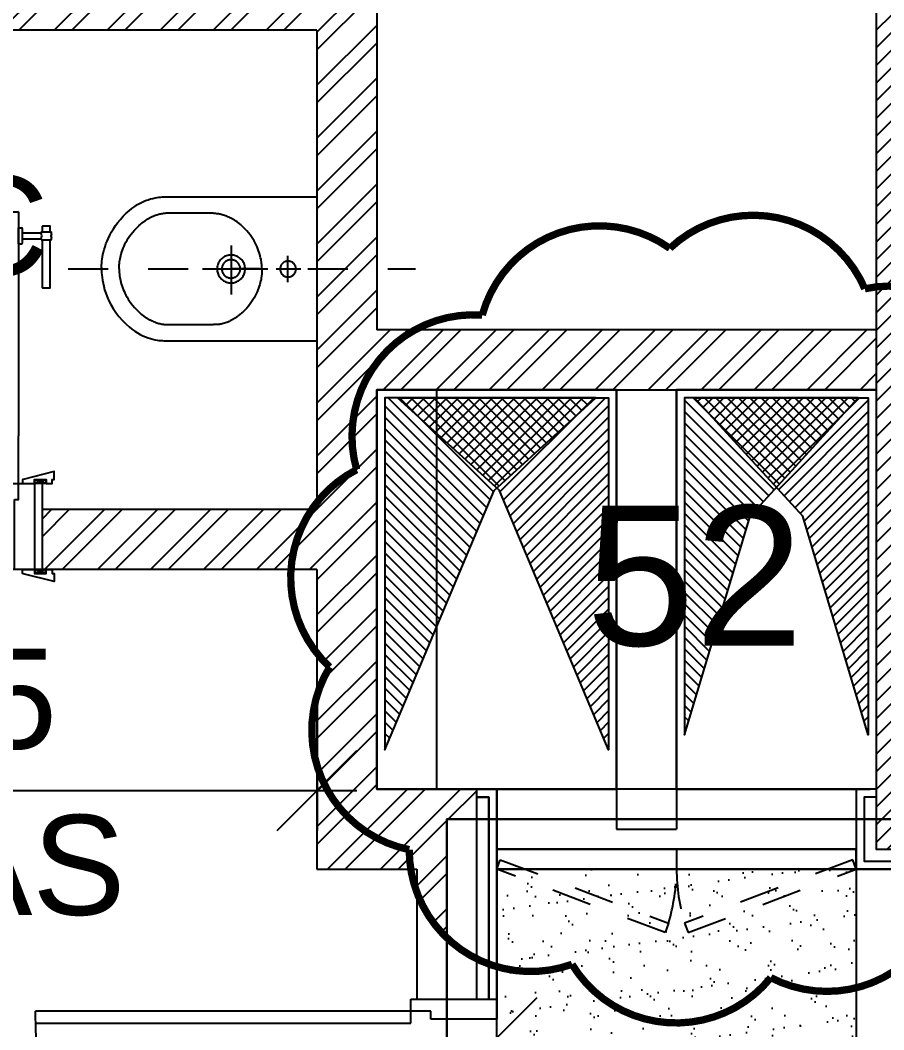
# Model space of a CAD drawing. Extents: x -1.7 to 43, y -165.8 to -101.1.
# Drawn here: x 9.435 to 11.597, y -151.152 to -148.625 of the extents above; entities that cross this region are included whole.
import ezdxf
from ezdxf.enums import TextEntityAlignment as Align

# ---------------------------------------------------------------- set-up
doc = ezdxf.new("R2010")
doc.units = 0
doc.header["$MEASUREMENT"] = 0
doc.header["$PDMODE"] = 35
doc.header["$PDSIZE"] = 0.3
for name, pattern in [('CENTER', [2, 1.25, -0.25, 0.25, -0.25]), ('DASHDOTX2', [50.8, 25.4, -12.7, 0, -12.7]), ('HIDDEN2', [0.1875, 0.125, -0.0625])]:
    doc.linetypes.add(name, pattern=pattern)
doc.layers.get('0').update_dxf_attribs({"linetype": 'CONTINUOUS'})
doc.layers.get('DEFPOINTS').update_dxf_attribs({"linetype": 'CONTINUOUS'})
for name, color, linetype in [('A-AREAS', 6, 'CONTINUOUS'), ('A-AREAS-TXT', 6, 'CONTINUOUS'), ('A-AXIS-SANITARY', 10, 'DASHDOTX2'), ('a-dim', 3, 'CONTINUOUS'), ('A-Door', 1, 'CONTINUOUS'), ('A-DOORS', 1, 'CONTINUOUS'), ('A-FLOR-PFIX', 61, 'CONTINUOUS'), ('A-HATCH-CONC', 8, 'CONTINUOUS'), ('A-HATCH-WALL', 8, 'CONTINUOUS'), ('A-moquette', 137, 'CONTINUOUS'), ('A-NOMENCLATURE', 3, 'CONTINUOUS'), ('A-PORTE', 1, 'CONTINUOUS'), ('A-proj-marble', 137, 'CONTINUOUS'), ('A-proj-wood', 5, 'CONTINUOUS'), ('A-PROJECTION', 9, 'CONTINUOUS'), ('A-sect-marble', 1, 'CONTINUOUS'), ('a-shaft', 251, 'CONTINUOUS'), ('A-WALL', 4, 'CONTINUOUS'), ('S-2ND-3RD-4-5-6TH$0$A-SHAFT 2-3-4-5-6', 8, 'CONTINUOUS'), ('S-2ND-3RD-4-5-6TH$0$A-STR 2-3-4-5-6', 2, 'CONTINUOUS')]:
    doc.layers.add(name, color=color, linetype=linetype)
doc.styles.add('A100-STEXT', font='ARIAL.TTF', dxfattribs={"height": 0.25})
doc.dimstyles.new('A100-DIM', dxfattribs={"dimtxt": 0.25, "dimasz": 0.2, "dimexe": 0.1, "dimexo": 0.3, "dimgap": 0.1, "dimtad": 1, "dimlfac": 100, "dimrnd": 0.5, "dimdsep": 46, "dimtxsty": 'A100-STEXT', "dimblk1": 'OBLIQUE', "dimblk2": 'OBLIQUE', "dimsah": 1, "dimcen": -0.05, "dimdle": 0.1, "dimclrd": 15, "dimclre": 15, "dimclrt": 256, "dimadec": 0, "dimazin": 0, "dimtfac": 0.28, "dimtix": 1, "dimtmove": 2, "dimatfit": 3, "dimldrblk": 'OBLIQUE', "dimfxl": 0, "dimtolj": 1, "dimarcsym": 0})
pattern_1 = [(315, (6e-11, -162.350143), (0.014142136, 0.014142136), [])]

# ---------------------------------------------------------------- blocks, each defined once
blk = doc.blocks.new('P100E21.5D')
at = {"layer": 'A-PORTE'}
for p, q in [((0.03, 0.215), (0.03, 1.155)), ((0.06, 1.155), (0.06, 0.215)), ((0.03, 0.215), (0, 0.215)), ((0, 0.215), (0, 0)), ((0.06, 0.215), (0.02, 0.215)), ((0.03, 0.165), (0.03, 0.215)), ((0.97, 0.215), (1, 0.215)), ((0.97, 0.165), (0.97, 0.215)), ((1, 0.215), (1, 0)), ((0.05, 0.165), (0.03, 0.165)), ((0.05, 0), (0.05, 0.165)), ((0.95, 0), (0.95, 0.165)), ((0.95, 0.165), (0.97, 0.165)), ((0, 0), (0.05, 0)), ((1, 0), (0.95, 0))]:
    blk.add_line(p, q, dxfattribs=at)
blk.add_arc((0.03, 0.215), 0.94, 0, 90, dxfattribs=at)
blk = doc.blocks.new('A$C3DEF75EA')
at = {"layer": 'A-DOORS'}
for p, q in [((-0.11, 0.68), (-0.06, 0.68)), ((-0.11, 0.56), (-0.11, 0.68)), ((-0.06, 0.68), (-0.06, 0.56)), ((-0.19, 0.63), (-0.19, 0.6445)), ((-0.1705, 0.645), (-0.1895, 0.645)), ((-0.17, 0.63), (-0.17, 0.6445)), ((-0.12, 0.602), (-0.12, 0.638)), ((-0.11, 0.64), (-0.118, 0.64)), ((-0.11, 0.6), (-0.11, 0.64)), ((-0.06, 0.64), (-0.052, 0.64)), ((-0.06, 0.6), (-0.06, 0.64)), ((-0.05, 0.602), (-0.05, 0.638)), ((0, 0.63), (0, 0.6445)), ((0.0005, 0.645), (0.0195, 0.645)), ((0.02, 0.63), (0.02, 0.6445)), ((-0.167, 0.63), (-0.193, 0.63)), ((-0.193, 0.625), (-0.193, 0.63)), ((-0.193, 0.61), (-0.193, 0.615)), ((-0.167, 0.61), (-0.193, 0.61)), ((-0.19, 0.4905), (-0.19, 0.61)), ((-0.17, 0.4905), (-0.17, 0.61)), ((-0.167, 0.6275), (-0.167, 0.63)), ((-0.12, 0.6275), (-0.167, 0.6275)), ((-0.167, 0.61), (-0.167, 0.6125)), ((-0.12, 0.6125), (-0.167, 0.6125)), ((-0.05, 0.6275), (-0.003, 0.6275)), ((-0.05, 0.6125), (-0.003, 0.6125)), ((-0.003, 0.63), (0.023, 0.63)), ((-0.003, 0.6275), (-0.003, 0.63)), ((-0.003, 0.61), (-0.003, 0.6125)), ((-0.003, 0.61), (0.023, 0.61)), ((0, 0.4905), (0, 0.61)), ((0.02, 0.4905), (0.02, 0.61)), ((0.023, 0.625), (0.023, 0.63)), ((0.023, 0.61), (0.023, 0.615)), ((-0.11, 0.6), (-0.118, 0.6)), ((-0.06, 0.6), (-0.052, 0.6)), ((-0.11, 0.12), (-0.11, 0.56)), ((-0.06, 0.56), (-0.06, 0.12)), ((-0.1705, 0.49), (-0.1895, 0.49)), ((-0.11, 0.483), (-0.11, 0.36)), ((-0.06, 0.483), (-0.06, 0.36)), ((0.0005, 0.49), (0.0195, 0.49)), ((-0.11, 0.12), (-0.11, 0)), ((-0.06, 0), (-0.06, 0.12)), ((-0.809, 0), (-0.781, 0.009)), ((-0.809, 0.009), (-0.781, 0)), ((0.009, 0), (-0.019, 0.009)), ((0.009, 0.009), (-0.019, 0)), ((-0.11, 0), (-0.06, 0)), ((-0.809, -0.215), (-0.781, -0.224)), ((-0.809, -0.224), (-0.781, -0.215)), ((0.009, -0.215), (-0.019, -0.224)), ((0.009, -0.224), (-0.019, -0.215))]:
    blk.add_line(p, q, dxfattribs=at)
at = {"layer": 'A-DOORS', "color": 8}
for p, q in [((-0.74, 0), (-0.06, 0)), ((-0.07, -0.215), (-0.73, -0.215))]:
    blk.add_line(p, q, dxfattribs=at)
at = {"layer": 'A-DOORS'}
for points in [[(-0.81, 0), (-0.825, 0), (-0.825, 0.01), (-0.83, 0.01), (-0.83, 0.03), (-0.7518, 0.0104, -0.381769), (-0.75, 0.0084), (-0.75, 0), (-0.78, 0), (-0.78, 0.01), (-0.81, 0.01), (-0.81, 0)], [(0.01, 0), (0.025, 0), (0.025, 0.01), (0.03, 0.01), (0.03, 0.03), (-0.0482, 0.0104, 0.381769), (-0.05, 0.0084), (-0.05, 0), (-0.02, 0), (-0.02, 0.01), (0.01, 0.01), (0.01, 0)], [(-0.81, -0.215), (-0.825, -0.215), (-0.825, -0.225), (-0.83, -0.225), (-0.83, -0.245), (-0.7518, -0.2254, 0.381769), (-0.75, -0.2234), (-0.75, -0.215), (-0.78, -0.215), (-0.78, -0.225), (-0.81, -0.225), (-0.81, -0.215)], [(0.01, -0.215), (0.025, -0.215), (0.025, -0.225), (0.03, -0.225), (0.03, -0.245), (-0.0482, -0.2254, -0.381769), (-0.05, -0.2234), (-0.05, -0.215), (-0.02, -0.215), (-0.02, -0.225), (0.01, -0.225), (0.01, -0.215)]]:
    blk.add_lwpolyline(points, format="xyb", dxfattribs=at)
for points in [[(-0.809, 0), (-0.781, 0), (-0.781, 0.009), (-0.809, 0.009)], [(0.009, 0), (-0.019, 0), (-0.019, 0.009), (0.009, 0.009)], [(-0.809, -0.215), (-0.781, -0.215), (-0.781, -0.224), (-0.809, -0.224)], [(0.009, -0.215), (-0.019, -0.215), (-0.019, -0.224), (0.009, -0.224)]]:
    blk.add_lwpolyline(points, close=True, dxfattribs=at)
for points in [[(-0.8, -0.215), (-0.8, 0), (-0.78, 0), (-0.78, -0.215), (-0.8, -0.215)], [(-0.73, -0.04), (-0.74, -0.04), (-0.74, 0), (-0.78, 0)], [(-0.78, 0), (-0.78, -0.215), (-0.73, -0.215), (-0.73, -0.04)], [(0, -0.215), (0, 0), (-0.02, 0), (-0.02, -0.215), (0, -0.215)], [(-0.07, -0.04), (-0.06, -0.04), (-0.06, 0), (-0.02, 0)], [(-0.02, 0), (-0.02, -0.215), (-0.07, -0.215), (-0.07, -0.04)]]:
    blk.add_lwpolyline(points, dxfattribs=at)
blk.add_arc((-0.0597, -0.0003), 0.6803, 90.0254, 179.9746, dxfattribs=at)
for centre, major_axis, start_param, end_param in [((-0.1895, 0.6445), (-0.000354, 0.000354), -0.785398, 0.785398), ((-0.1705, 0.6445), (0.000354, 0.000354), 5.497787, 7.068583), ((-0.118, 0.638), (-0.00141, 0.00141), -0.785398, 0.785398), ((-0.052, 0.638), (0.00141, 0.00141), 5.497787, 7.068583), ((0.0005, 0.6445), (-0.000354, 0.000354), -0.785398, 0.785398), ((0.0195, 0.6445), (0.000354, 0.000354), 5.497787, 7.068583), ((-0.2006, 0.62), (0.00642, 0.00642), 4.914874, 6.080701), ((-0.149, 0.62), (0.0138, 0.0138), 1.961403, 2.750986), ((-0.021, 0.62), (0.0138, 0.0138), 5.102996, 5.892578), ((0.0306, 0.62), (0.00642, 0.00642), 1.773281, 2.939108), ((-0.118, 0.602), (0.00141, 0.00141), 2.356194, 3.926991), ((-0.052, 0.602), (-0.00141, 0.00141), 2.356194, 3.926991), ((-0.1895, 0.4905), (0.000354, 0.000354), 2.356194, 3.926991), ((-0.1705, 0.4905), (-0.000354, 0.000354), 2.356194, 3.926991), ((0.0005, 0.4905), (0.000354, 0.000354), 2.356194, 3.926991), ((0.0195, 0.4905), (-0.000354, 0.000354), 2.356194, 3.926991)]:
    blk.add_ellipse(centre, major_axis=major_axis, ratio=1, start_param=start_param, end_param=end_param, dxfattribs=at)
blk = doc.blocks.new('A$C0C6E5AB7')
for p, q in [((-374.3, 0), (0, 0)), ((0, -360), (0, 0)), ((-374.3, -40.2), (-258.8, -40.2)), ((-215.2, -121.6), (-215.2, -244.3)), ((-73.5, -213.5), (-73.5, -147.4)), ((-286.6, -180), (-215.2, -180)), ((-143.9, -180), (-215.2, -180)), ((-102.6, -180), (-40.8, -180)), ((-374.3, -319.8), (-258.8, -319.8)), ((-374.3, -360), (0, -360))]:
    blk.add_line(p, q)
for points in [[(-477.5, -41.1), (-470.4, -34.7), (-463.3, -29), (-456.2, -24), (-449.3, -19.5), (-442.4, -15.7), (-435.7, -12.4), (-429.2, -9.5), (-422.9, -7.2), (-416.8, -5.2), (-411, -3.7), (-405.5, -2.4), (-400.4, -1.5), (-395.6, -0.8), (-391.1, -0.4), (-387.1, -0.1), (-383.5, 0), (-380.5, 0.1), (-377.9, 0.1), (-375.8, 0), (-374.3, 0)], [(-539.3, -173.5), (-539.2, -169.9), (-538.9, -165.7), (-538.4, -161), (-537.8, -155.9), (-536.9, -150.4), (-535.8, -144.5), (-534.4, -138.2), (-532.7, -131.7), (-530.7, -124.9), (-528.3, -117.8), (-525.5, -110.5), (-522.3, -103.1), (-518.6, -95.5), (-514.4, -87.7), (-509.7, -80), (-504.5, -72.1), (-498.7, -64.3), (-492.3, -56.5), (-485.2, -48.7), (-477.5, -41.1)], [(-416, -51), (-412.9, -49.5), (-409.8, -48.1), (-406.9, -46.9), (-404, -45.8), (-401.2, -44.9), (-398.5, -44), (-395.9, -43.3), (-393.4, -42.7), (-391, -42.1), (-388.7, -41.7), (-386.6, -41.3), (-384.6, -41), (-382.7, -40.8), (-381, -40.6), (-379.5, -40.4), (-378.1, -40.3), (-376.9, -40.3), (-375.9, -40.2), (-375, -40.2), (-374.3, -40.2)], [(-217.1, -52.5), (-220.2, -51), (-223.3, -49.7), (-226.2, -48.5), (-229.1, -47.4), (-231.9, -46.4), (-234.6, -45.6), (-237.3, -44.8), (-239.7, -44.2), (-242.1, -43.7), (-244.4, -43.2), (-246.5, -42.8), (-248.5, -42.5), (-250.4, -42.3), (-252.1, -42.1), (-253.6, -42), (-255, -41.9), (-256.2, -41.8), (-257.3, -41.8), (-258.1, -41.8), (-258.8, -41.8)], [(-494.5, -165.5), (-494.1, -162.2), (-493.6, -158.6), (-492.9, -154.8), (-492, -150.9), (-491, -146.7), (-489.9, -142.4), (-488.5, -137.9), (-486.9, -133.3), (-485.1, -128.5), (-483.1, -123.7), (-480.9, -118.8), (-478.3, -113.8), (-475.5, -108.8), (-472.5, -103.7), (-469.1, -98.6), (-465.4, -93.4), (-461.4, -88.3), (-457, -83.2), (-452.3, -78.2), (-447.2, -73.2)], [(-447.2, -73.2), (-445.6, -71.7), (-444, -70.2), (-442.4, -68.8), (-440.8, -67.5), (-439.2, -66.1), (-437.6, -64.9), (-436, -63.6), (-434.5, -62.4), (-432.9, -61.3), (-431.3, -60.1), (-429.7, -59.1), (-428.2, -58), (-426.6, -57), (-425.1, -56.1), (-423.5, -55.1), (-422, -54.2), (-420.5, -53.4), (-419, -52.5), (-417.5, -51.8), (-416, -51)], [(-185.9, -74.7), (-187.5, -73.2), (-189.1, -71.8), (-190.7, -70.3), (-192.3, -69), (-193.9, -67.7), (-195.5, -66.4), (-197.1, -65.1), (-198.7, -64), (-200.2, -62.8), (-201.8, -61.7), (-203.4, -60.6), (-204.9, -59.6), (-206.5, -58.6), (-208, -57.6), (-209.6, -56.7), (-211.1, -55.8), (-212.6, -54.9), (-214.1, -54.1), (-215.6, -53.3), (-217.1, -52.5)], [(-138.6, -167.1), (-139, -163.7), (-139.6, -160.2), (-140.2, -156.4), (-141.1, -152.4), (-142.1, -148.2), (-143.2, -143.9), (-144.6, -139.4), (-146.2, -134.8), (-148, -130.1), (-150, -125.3), (-152.3, -120.3), (-154.8, -115.3), (-157.6, -110.3), (-160.6, -105.2), (-164, -100.1), (-167.7, -95), (-171.7, -89.9), (-176.1, -84.8), (-180.8, -79.7), (-185.9, -74.7)], [(-215.2, -145.7), (-218.1, -145.8), (-220.9, -146.1), (-223.7, -146.7), (-226.4, -147.5), (-228.9, -148.4), (-231.4, -149.6), (-233.8, -150.9), (-236, -152.5), (-238.1, -154.1), (-240.1, -156), (-242, -158), (-243.6, -160.1), (-245.2, -162.3), (-246.5, -164.7), (-247.7, -167.2), (-248.6, -169.7), (-249.4, -172.4), (-250, -175.2), (-250.3, -178), (-250.4, -180.9)], [(-180, -180.9), (-180.1, -178), (-180.5, -175.2), (-181, -172.4), (-181.8, -169.7), (-182.8, -167.2), (-183.9, -164.7), (-185.3, -162.3), (-186.8, -160.1), (-188.5, -158), (-190.3, -156), (-192.3, -154.1), (-194.4, -152.5), (-196.7, -150.9), (-199, -149.6), (-201.5, -148.4), (-204.1, -147.5), (-206.8, -146.7), (-209.5, -146.1), (-212.3, -145.8), (-215.2, -145.7)], [(-539.3, -183.1), (-539.3, -183), (-539.3, -183), (-539.3, -182.8), (-539.3, -182.7), (-539.3, -182.4), (-539.3, -182.2), (-539.3, -181.8), (-539.3, -181.5), (-539.4, -181), (-539.4, -180.6), (-539.4, -180.1), (-539.4, -179.5), (-539.4, -178.9), (-539.4, -178.3), (-539.4, -177.6), (-539.4, -176.9), (-539.4, -176.1), (-539.4, -175.3), (-539.4, -174.4), (-539.3, -173.5)], [(-495.2, -180), (-495.2, -179.8), (-495.3, -179.5), (-495.3, -179.1), (-495.3, -178.7), (-495.3, -178.3), (-495.3, -177.8), (-495.3, -177.2), (-495.3, -176.6), (-495.3, -175.9), (-495.2, -175.2), (-495.2, -174.4), (-495.2, -173.6), (-495.1, -172.8), (-495.1, -171.9), (-495, -170.9), (-494.9, -169.9), (-494.9, -168.9), (-494.8, -167.8), (-494.7, -166.7), (-494.5, -165.5)], [(-215.2, -157.6), (-217.1, -157.7), (-219, -157.9), (-220.8, -158.3), (-222.6, -158.8), (-224.3, -159.4), (-225.9, -160.2), (-227.5, -161.1), (-229, -162.1), (-230.4, -163.2), (-231.7, -164.4), (-232.9, -165.7), (-234, -167.1), (-235, -168.6), (-235.9, -170.2), (-236.7, -171.8), (-237.3, -173.5), (-237.8, -175.3), (-238.2, -177.1), (-238.4, -179), (-238.5, -180.9)], [(-191.9, -180.9), (-192, -179), (-192.3, -177.1), (-192.6, -175.3), (-193.1, -173.5), (-193.8, -171.8), (-194.5, -170.2), (-195.4, -168.6), (-196.4, -167.1), (-197.5, -165.7), (-198.8, -164.4), (-200.1, -163.2), (-201.5, -162.1), (-203, -161.1), (-204.5, -160.2), (-206.2, -159.4), (-207.9, -158.8), (-209.6, -158.3), (-211.4, -157.9), (-213.3, -157.7), (-215.2, -157.6)], [(-137.9, -181.5), (-137.9, -181.3), (-137.8, -181), (-137.8, -180.7), (-137.8, -180.3), (-137.8, -179.8), (-137.8, -179.3), (-137.8, -178.7), (-137.8, -178.1), (-137.8, -177.4), (-137.9, -176.7), (-137.9, -176), (-137.9, -175.1), (-138, -174.3), (-138, -173.4), (-138.1, -172.4), (-138.2, -171.4), (-138.2, -170.4), (-138.3, -169.3), (-138.5, -168.2), (-138.6, -167.1)], [(-72.6, -160.9), (-74.2, -160.9), (-75.8, -161.1), (-77.3, -161.4), (-78.8, -161.9), (-80.3, -162.4), (-81.7, -163.1), (-83, -163.8), (-84.3, -164.7), (-85.5, -165.6), (-86.6, -166.7), (-87.6, -167.8), (-88.6, -169), (-89.4, -170.2), (-90.2, -171.6), (-90.8, -173), (-91.4, -174.4), (-91.8, -175.9), (-92.1, -177.5), (-92.3, -179.1), (-92.4, -180.7)], [(-52.7, -180.7), (-52.8, -179.1), (-53, -177.5), (-53.3, -175.9), (-53.8, -174.4), (-54.3, -173), (-55, -171.6), (-55.7, -170.2), (-56.6, -169), (-57.5, -167.8), (-58.6, -166.7), (-59.7, -165.6), (-60.9, -164.7), (-62.1, -163.8), (-63.5, -163.1), (-64.9, -162.4), (-66.3, -161.9), (-67.8, -161.4), (-69.4, -161.1), (-70.9, -160.9), (-72.6, -160.9)], [(-539.3, -176.9), (-539.3, -177.5), (-539.4, -179.2), (-539.4, -181.9), (-539.4, -185.5), (-539.2, -190.1), (-538.8, -195.5), (-538.1, -201.6), (-537.1, -208.4), (-535.7, -215.8), (-533.9, -223.8), (-531.6, -232.3), (-528.6, -241.2), (-525.1, -250.4), (-520.9, -259.9), (-515.9, -269.6), (-510.1, -279.5), (-503.4, -289.4), (-495.8, -299.3), (-487.2, -309.2), (-477.5, -318.9)], [(-495.2, -180), (-495.2, -180.2), (-495.3, -180.5), (-495.3, -180.9), (-495.3, -181.3), (-495.3, -181.7), (-495.3, -182.3), (-495.3, -182.8), (-495.3, -183.4), (-495.3, -184.1), (-495.2, -184.8), (-495.2, -185.6), (-495.2, -186.4), (-495.1, -187.2), (-495.1, -188.1), (-495, -189.1), (-494.9, -190.1), (-494.9, -191.1), (-494.8, -192.2), (-494.7, -193.3), (-494.5, -194.5)], [(-494.5, -194.5), (-494.1, -197.8), (-493.6, -201.4), (-492.9, -205.2), (-492, -209.1), (-491, -213.3), (-489.9, -217.6), (-488.5, -222.1), (-486.9, -226.7), (-485.1, -231.5), (-483.1, -236.3), (-480.9, -241.2), (-478.3, -246.2), (-475.5, -251.2), (-472.5, -256.3), (-469.1, -261.4), (-465.4, -266.6), (-461.4, -271.7), (-457, -276.8), (-452.3, -281.8), (-447.2, -286.8)], [(-250.4, -180), (-250.3, -182.9), (-250, -185.7), (-249.4, -188.5), (-248.6, -191.1), (-247.7, -193.7), (-246.5, -196.2), (-245.2, -198.6), (-243.6, -200.8), (-242, -202.9), (-240.1, -204.9), (-238.1, -206.7), (-236, -208.4), (-233.8, -209.9), (-231.4, -211.3), (-228.9, -212.5), (-226.4, -213.4), (-223.7, -214.2), (-220.9, -214.8), (-218.1, -215.1), (-215.2, -215.2)], [(-238.5, -180), (-238.4, -181.9), (-238.2, -183.8), (-237.8, -185.6), (-237.3, -187.4), (-236.7, -189.1), (-235.9, -190.7), (-235, -192.3), (-234, -193.7), (-232.9, -195.1), (-231.7, -196.5), (-230.4, -197.7), (-229, -198.8), (-227.5, -199.8), (-225.9, -200.7), (-224.3, -201.4), (-222.6, -202.1), (-220.8, -202.6), (-219, -203), (-217.1, -203.2), (-215.2, -203.3)], [(-215.2, -203.3), (-213.3, -203.2), (-211.4, -203), (-209.6, -202.6), (-207.9, -202.1), (-206.2, -201.4), (-204.5, -200.7), (-203, -199.8), (-201.5, -198.8), (-200.1, -197.7), (-198.8, -196.5), (-197.5, -195.1), (-196.4, -193.7), (-195.4, -192.3), (-194.5, -190.7), (-193.8, -189.1), (-193.1, -187.4), (-192.6, -185.6), (-192.3, -183.8), (-192, -181.9), (-191.9, -180)], [(-215.2, -215.2), (-212.3, -215.1), (-209.5, -214.8), (-206.8, -214.2), (-204.1, -213.4), (-201.5, -212.5), (-199, -211.3), (-196.7, -209.9), (-194.4, -208.4), (-192.3, -206.7), (-190.3, -204.9), (-188.5, -202.9), (-186.8, -200.8), (-185.3, -198.6), (-183.9, -196.2), (-182.8, -193.7), (-181.8, -191.1), (-181, -188.5), (-180.5, -185.7), (-180.1, -182.9), (-180, -180)], [(-138.6, -196), (-139, -199.3), (-139.6, -202.9), (-140.2, -206.7), (-141.1, -210.7), (-142.1, -214.8), (-143.2, -219.2), (-144.6, -223.6), (-146.2, -228.3), (-148, -233), (-150, -237.8), (-152.3, -242.7), (-154.8, -247.7), (-157.6, -252.8), (-160.6, -257.9), (-164, -263), (-167.7, -268.1), (-171.7, -273.2), (-176.1, -278.3), (-180.8, -283.4), (-185.9, -288.4)], [(-137.9, -181.5), (-137.9, -181.8), (-137.8, -182.1), (-137.8, -182.4), (-137.8, -182.8), (-137.8, -183.3), (-137.8, -183.8), (-137.8, -184.3), (-137.8, -185), (-137.8, -185.6), (-137.9, -186.3), (-137.9, -187.1), (-137.9, -187.9), (-138, -188.8), (-138, -189.7), (-138.1, -190.6), (-138.2, -191.6), (-138.2, -192.7), (-138.3, -193.7), (-138.5, -194.8), (-138.6, -196)], [(-92.4, -180.7), (-92.3, -182.3), (-92.1, -183.9), (-91.8, -185.5), (-91.4, -187), (-90.8, -188.4), (-90.2, -189.8), (-89.4, -191.1), (-88.6, -192.4), (-87.6, -193.6), (-86.6, -194.7), (-85.5, -195.7), (-84.3, -196.7), (-83, -197.5), (-81.7, -198.3), (-80.3, -199), (-78.8, -199.5), (-77.3, -199.9), (-75.8, -200.3), (-74.2, -200.4), (-72.6, -200.5)], [(-72.6, -200.5), (-70.9, -200.4), (-69.4, -200.3), (-67.8, -199.9), (-66.3, -199.5), (-64.9, -199), (-63.5, -198.3), (-62.1, -197.5), (-60.9, -196.7), (-59.7, -195.7), (-58.6, -194.7), (-57.5, -193.6), (-56.6, -192.4), (-55.7, -191.1), (-55, -189.8), (-54.3, -188.4), (-53.8, -187), (-53.3, -185.5), (-53, -183.9), (-52.8, -182.3), (-52.7, -180.7)], [(-447.2, -286.8), (-445.6, -288.3), (-444, -289.8), (-442.4, -291.2), (-440.8, -292.5), (-439.2, -293.9), (-437.6, -295.1), (-436, -296.4), (-434.5, -297.6), (-432.9, -298.7), (-431.3, -299.9), (-429.7, -300.9), (-428.2, -302), (-426.6, -303), (-425.1, -303.9), (-423.5, -304.9), (-422, -305.8), (-420.5, -306.6), (-419, -307.5), (-417.5, -308.2), (-416, -309)], [(-185.9, -288.4), (-187.5, -289.9), (-189.1, -291.3), (-190.7, -292.7), (-192.3, -294.1), (-193.9, -295.4), (-195.5, -296.7), (-197.1, -297.9), (-198.7, -299.1), (-200.2, -300.3), (-201.8, -301.4), (-203.4, -302.5), (-204.9, -303.5), (-206.5, -304.5), (-208, -305.5), (-209.6, -306.4), (-211.1, -307.3), (-212.6, -308.2), (-214.1, -309), (-215.6, -309.8), (-217.1, -310.5)], [(-477.5, -318.9), (-470.4, -325.3), (-463.3, -331), (-456.2, -336), (-449.3, -340.5), (-442.4, -344.3), (-435.7, -347.6), (-429.2, -350.5), (-422.9, -352.8), (-416.8, -354.8), (-411, -356.3), (-405.5, -357.6), (-400.4, -358.5), (-395.6, -359.2), (-391.1, -359.6), (-387.1, -359.9), (-383.5, -360), (-380.5, -360.1), (-377.9, -360.1), (-375.8, -360), (-374.3, -360)], [(-416, -309), (-412.9, -310.5), (-409.8, -311.9), (-406.9, -313.1), (-404, -314.2), (-401.2, -315.1), (-398.5, -316), (-395.9, -316.7), (-393.4, -317.3), (-391, -317.9), (-388.7, -318.3), (-386.6, -318.7), (-384.6, -319), (-382.7, -319.2), (-381, -319.4), (-379.5, -319.6), (-378.1, -319.7), (-376.9, -319.7), (-375.9, -319.8), (-375, -319.8), (-374.3, -319.8)], [(-217.1, -310.5), (-220.2, -312), (-223.3, -313.3), (-226.2, -314.5), (-229.1, -315.5), (-231.9, -316.4), (-234.6, -317.2), (-237.3, -317.8), (-239.7, -318.3), (-242.1, -318.7), (-244.4, -319.1), (-246.5, -319.4), (-248.5, -319.5), (-250.4, -319.7), (-252.1, -319.8), (-253.6, -319.8), (-255, -319.8), (-256.2, -319.8), (-257.3, -319.8), (-258.1, -319.8), (-258.8, -319.8)]]:
    blk.add_lwpolyline(points)
at = {"layer": 'A-AXIS-SANITARY', "linetype": 'CENTER', "ltscale": 0.1}
blk.add_line((-622.8, -180), (246.6, -180), dxfattribs=at)
blk = doc.blocks.new('_OBLIQUE')
at = {"color": 0, "linetype": 'ByBlock'}
blk.add_line((-0.5, -0.5), (0.5, 0.5), dxfattribs=at)
blk = doc.blocks.new('*D155')
at = {"layer": 'a-dim', "color": 15, "lineweight": -2}
for p, q in [((10.5284, -151.1719), (16.8284, -151.1719)), ((10.6284, -151.3751), (10.6284, -151.2719)), ((16.7284, -151.3751), (16.7284, -151.2719))]:
    blk.add_line(p, q, dxfattribs=at)
at = {"layer": 'DEFPOINTS', "color": 0}
for p in [(10.6284, -151.0751), (16.7284, -151.0751), (16.7284, -151.1719)]:
    blk.add_point(p, dxfattribs=at)
at = {"layer": 'a-dim', "color": 15, "lineweight": -2, "xscale": 0.2, "yscale": 0.2, "zscale": 0.2, "rotation": 180}
blk.add_blockref('_OBLIQUE', (10.6284, -151.1719), dxfattribs=at)
at = {"layer": 'a-dim', "color": 15, "lineweight": -2, "xscale": 0.2, "yscale": 0.2, "zscale": 0.2}
blk.add_blockref('_OBLIQUE', (16.7284, -151.1719), dxfattribs=at)
at = {"layer": 'a-dim', "insert": (13.6784, -150.9443), "char_height": 0.25, "attachment_point": 5, "style": 'A100-STEXT'}
blk.add_mtext('\\A1;610', dxfattribs=at)
blk = doc.blocks.new('*D161')
at = {"layer": 'a-dim', "color": 15, "lineweight": -2}
for p, q in [((8.0034, -150.3001), (8.0034, -150.6529)), ((10.1784, -150.3001), (10.1784, -150.6529)), ((7.9034, -150.5529), (10.2784, -150.5529))]:
    blk.add_line(p, q, dxfattribs=at)
at = {"layer": 'DEFPOINTS', "color": 0}
for p in [(8.0034, -150.0001), (10.1784, -150.0001), (10.1784, -150.5529)]:
    blk.add_point(p, dxfattribs=at)
at = {"layer": 'a-dim', "color": 15, "lineweight": -2, "xscale": 0.2, "yscale": 0.2, "zscale": 0.2, "rotation": 180}
blk.add_blockref('_OBLIQUE', (8.0034, -150.5529), dxfattribs=at)
at = {"layer": 'a-dim', "color": 15, "lineweight": -2, "xscale": 0.2, "yscale": 0.2, "zscale": 0.2}
blk.add_blockref('_OBLIQUE', (10.1784, -150.5529), dxfattribs=at)
at = {"layer": 'a-dim', "insert": (9.0909, -150.3253), "char_height": 0.25, "attachment_point": 5, "style": 'A100-STEXT'}
blk.add_mtext('\\A1;217.5', dxfattribs=at)

msp = doc.modelspace()

# ---------------------------------------------------------------- hatches: boundary and pattern name
at = {"layer": 'A-HATCH-CONC'}
h = msp.add_hatch(dxfattribs=at)
h.set_pattern_fill('ANSI31', color=256, scale=0.25, style=0)
h.set_pattern_definition([(45, (6e-11, -162.350143), (-0.022097087, 0.022097087), [])])
h.paths.add_polyline_path([(15.77837, -143.07014), (15.47837, -143.07014), (15.47837, -144.80014), (11.87837, -144.80014), (11.87837, -143.07014), (11.57837, -143.07014), (11.57837, -150.70014), (11.87837, -150.70014), (11.87837, -145.10014), (15.47837, -145.10014), (15.47837, -150.70014), (15.77837, -150.70014)])
at = {"layer": 'A-HATCH-WALL'}
h = msp.add_hatch(dxfattribs=at)
h.set_pattern_fill('ANSI32', color=256, scale=0.25, style=0)
h.paths.add_polyline_path([(2.82837, -148.05014), (2.82837, -147.45014), (2.67837, -147.45014), (2.67837, -148.05014), (0.47837, -148.05014), (0.47837, -149.85014), (0.72837, -149.85014), (0.77837, -149.85014), (0.77837, -150.55014), (0.72837, -150.55014), (0.72837, -151.05014), (0.47837, -151.05014), (0.47837, -151.30014), (0.57837, -151.30014), (0.57837, -151.16014), (1.65337, -151.16014), (1.65337, -151.05014), (0.82837, -151.05014), (0.82837, -149.75014), (0.52837, -149.75014), (0.52837, -148.20014), (2.67837, -148.20014), (2.67837, -148.57514), (2.82837, -148.57514)])
h.paths.add_polyline_path([(2.82837, -148.57514), (2.67837, -148.57514), (2.67837, -149.12514), (2.82837, -149.12514)], flags=17)
h.paths.add_polyline_path([(2.82837, -149.92514), (2.67837, -149.92514), (2.67837, -151.05014), (1.65337, -151.05014), (1.65337, -151.16014), (2.00837, -151.16014), (2.00837, -151.30014), (6.42337, -151.30014), (6.42337, -151.16014), (7.85337, -151.16014), (7.85337, -151.30014), (8.00337, -151.30014), (8.00337, -151.10014), (8.00337, -151.00014), (7.85337, -151.00014), (7.85337, -151.10014), (5.88837, -151.10014), (5.88837, -151.24014), (5.01837, -151.24014), (5.01837, -151.10014), (4.32837, -151.10014), (4.32837, -151.00014), (4.17837, -151.00014), (4.17837, -151.10014), (2.82837, -151.10014)])
h.paths.add_polyline_path([(4.32837, -149.50014), (4.17837, -149.50014), (4.17837, -150.10014), (4.32837, -150.10014)])
h.paths.add_polyline_path([(6.72837, -148.65014), (6.84087, -148.65014), (6.84087, -148.50014), (6.72837, -148.50014), (6.72837, -148.02194), (6.57837, -148.02194), (6.57837, -149.20014), (4.67837, -149.20014), (4.67837, -148.50014), (4.32837, -148.50014), (4.32837, -148.65014), (4.52837, -148.65014), (4.52837, -149.25014), (4.32837, -149.25014), (4.32837, -149.40014), (6.57837, -149.40014), (6.57837, -150.00014), (6.72837, -150.00014)])
h.paths.add_polyline_path([(6.72837, -147.07514), (6.72837, -146.25014), (6.82837, -146.25014), (6.82837, -146.10014), (6.57837, -146.10014), (6.47837, -146.10014), (6.47837, -146.25014), (6.57837, -146.25014), (6.57837, -147.07514), (6.57837, -148.02194), (6.72837, -148.02194)])
h.paths.add_polyline_path([(5.67837, -146.10014), (5.57837, -146.10014), (5.57837, -145.50014), (5.42837, -145.50014), (5.42837, -146.10014), (4.32837, -146.10014), (4.32837, -145.10014), (4.17837, -145.10014), (4.17837, -148.30014), (4.32837, -148.30014), (4.32837, -146.25014), (5.67837, -146.25014)])
h.paths.add_polyline_path([(4.16837, -147.25014), (4.02837, -147.25014), (4.02837, -145.10014), (3.92837, -145.10014), (3.92837, -147.35014), (4.06837, -147.35014), (4.06837, -148.30014), (4.16837, -148.30014)])
h.paths.add_polyline_path([(10.32837, -147.90014), (10.17837, -147.90014), (10.17837, -148.50014), (8.00337, -148.50014), (8.00337, -147.95014), (8.00337, -147.80014), (7.85337, -147.80014), (7.85337, -148.50014), (7.74087, -148.50014), (7.74087, -148.65014), (7.85337, -148.65014), (7.85337, -150.10014), (8.00337, -150.10014), (8.00337, -150.00014), (8.69087, -150.00014), (8.69087, -149.85014), (8.00337, -149.85014), (8.00337, -148.65014), (10.17837, -148.65014), (10.17837, -149.24733), (10.32837, -149.24733)])
h.paths.add_polyline_path([(10.16488, -149.85014), (9.49087, -149.85014), (9.49087, -150.00014), (10.11323, -150.00014, -0.1326361)], flags=17)
h.paths.add_polyline_path([(10.32837, -149.24733), (10.17837, -149.24733), (10.17837, -149.83175, -0.1067492), (10.27762, -149.7502, -0.3497703), (10.42368, -149.40014), (10.32837, -149.40014)])
h.paths.add_polyline_path([(11.57837, -149.40014), (10.42368, -149.40014, 0.3497703), (10.27762, -149.7502, 0.1067492), (10.17837, -149.83175), (10.17837, -149.85014), (10.16488, -149.85014, 0.1326361), (10.11323, -150.00014), (10.17837, -150.00014), (10.17837, -150.2098, 0.0384879), (10.21016, -150.24412, 0.0641732), (10.17837, -150.31511), (10.17837, -150.49078, 0.2761831), (10.40921, -150.70115, 0.0404429), (10.41305, -150.75014), (10.42837, -150.75014), (10.42837, -150.80822, 0.1134329), (10.50337, -150.92204), (10.50337, -150.62514), (10.57837, -150.62514), (10.57837, -150.55014), (10.32837, -150.55014), (10.32837, -149.55014), (10.92837, -149.55014), (11.57837, -149.55014)])
h.paths.add_polyline_path([(10.40921, -150.70115, -0.2761831), (10.17837, -150.49078), (10.17837, -150.75014), (10.41305, -150.75014, -0.0404429)], flags=17)
h.paths.add_polyline_path([(8.66337, -152.45014), (8.00337, -152.45014), (8.00337, -152.60014), (8.66337, -152.60014)])
h.paths.add_polyline_path([(8.00337, -141.98514), (7.80337, -141.98514), (7.80337, -142.18514), (7.94304, -142.18514), (7.94337, -143.13514), (7.80337, -143.13514), (7.80337, -146.10014), (7.72837, -146.10014), (7.72837, -146.25014), (7.85337, -146.25014), (7.85337, -146.90014), (8.00337, -146.90014), (8.00337, -146.15014), (7.86337, -146.15014), (7.86337, -144.96014), (8.00337, -144.96014)])
at = {"layer": 'A-moquette'}
h = msp.add_hatch(dxfattribs=at)
h.set_pattern_fill('AR-SAND', color=256, scale=0.05, style=0)
h.set_pattern_definition([(37.5, (6e-11, -162.35014), (-0.00314967, 0.0963412), [0, -0.076, 0, -0.085, 0, -0.08125]), (7.5, (6e-11, -162.35014), (0.0884888, 0.1411073), [0, -0.041, 0, -0.0685, 0, -0.02625]), (327.5, (-0.0615, -162.35014), (0.1557071, 0.00028295), [0, -0.025, 0, -0.09, 0, -0.1175]), (317.5, (-0.0615, -162.35014), (0.1503063, 0.0438838), [0, -0.0125, 0, -0.059, 0, -0.0675])])
h.paths.add_polyline_path([(11.52837, -150.75014), (10.62837, -150.75014), (10.62837, -152.30014), (11.52837, -152.30014)])
at = {"layer": 'a-shaft'}
h = msp.add_hatch(dxfattribs=at)
h.set_pattern_fill('_USER', color=256, scale=0.02, angle=315, style=0, pattern_type=0)
h.set_pattern_definition(pattern_1)
h.paths.add_polyline_path([(10.62182, -149.80193), (10.87666, -149.57014), (10.34837, -149.57014), (10.34837, -150.45114)])
h = msp.add_hatch(dxfattribs=at)
h.set_pattern_fill('_USER', color=256, scale=0.02, angle=315, style=0, pattern_type=0)
h.set_pattern_definition([(225, (21.256737, -162.350143), (-0.014142136, 0.014142136), [])])
h.paths.add_polyline_path([(10.63491, -149.80193), (10.38008, -149.57014), (10.90837, -149.57014), (10.90837, -150.45114)])
h = msp.add_hatch(dxfattribs=at)
h.set_pattern_fill('_USER', color=256, scale=0.02, angle=315, style=0, pattern_type=0)
h.set_pattern_definition(pattern_1)
h.paths.add_polyline_path([(11.26259, -149.86693), (11.53308, -149.57014), (11.09837, -149.57014), (11.09837, -150.41397)])
h = msp.add_hatch(dxfattribs=at)
h.set_pattern_fill('_USER', color=256, scale=0.02, angle=315, style=0, pattern_type=0)
h.set_pattern_definition([(225, (22.656737, -162.350143), (-0.014142136, 0.014142136), [])])
h.paths.add_polyline_path([(11.39414, -149.86693), (11.12366, -149.57014), (11.55837, -149.57014), (11.55837, -150.41397)])

# ---------------------------------------------------------------- linework, layer by layer
at = {"layer": 'A-AREAS'}
msp.add_lwpolyline([(0.00837, -158.85014), (0.00837, -142.30014), (0.47837, -142.30014), (0.47837, -143.68014), (3.85837, -143.68014), (3.85837, -141.60014), (11.50837, -141.60014), (11.50837, -139.75395), (13.67837, -139.75395), (13.67837, -144.02514), (11.72837, -144.02514), (11.72837, -144.95014), (11.72837, -144.95014), (11.72837, -150.62514), (10.50337, -150.62514), (10.50337, -152.52514), (11.72837, -152.52514), (11.72837, -154.65014)], dxfattribs=at)
for points in [[(11.72837, -144.95014), (11.72837, -144.95014), (11.72837, -144.02514), (15.62837, -144.02514), (15.62837, -144.95014), (15.62837, -144.95014), (15.62837, -150.62514), (16.85337, -150.62514), (16.85337, -152.52514), (15.62837, -152.52514), (15.62837, -154.65014), (11.72837, -154.65014), (11.72837, -152.52514), (10.50337, -152.52514), (10.50337, -150.62514), (11.72837, -150.62514)], [(10.47837, -149.55014), (11.57837, -149.55014), (11.57837, -150.55014), (10.47837, -150.55014)]]:
    msp.add_lwpolyline(points, close=True, dxfattribs=at)
at = {"layer": 'A-AREAS', "color": 30, "const_width": 0.01829}
msp.add_lwpolyline([(12.04863, -150.11752, 0.5205671), (11.9141, -149.63751, 0.5205671), (11.5497, -149.29734, 0.5205671), (11.06159, -149.19611, 0.5205671), (10.59196, -149.36329, 0.5205671), (10.27762, -149.7502, 0.5205671), (10.21016, -150.24412, 0.5205671), (10.40921, -150.70115, 0.5205671), (10.8168, -150.98816, 0.5205671), (11.31418, -151.02154, 0.5205671), (11.75646, -150.79156, 0.5205671)], format="xyb", close=True, dxfattribs=at)
at = {"layer": 'A-Door', "linetype": 'HIDDEN2', "ltscale": 0.5}
for points in [[(10.63717, -150.72675), (11.05834, -150.88524), (11.04953, -150.90864), (10.62837, -150.75014)], [(10.63717, -150.72675), (11.05834, -150.88524), (11.04953, -150.90864), (10.62837, -150.75014)], [(11.51956, -150.72675), (11.0984, -150.88524), (11.1072, -150.90864), (11.52837, -150.75014)], [(11.51956, -150.72675), (11.0984, -150.88524), (11.1072, -150.90864), (11.52837, -150.75014)]]:
    msp.add_lwpolyline(points, close=True, dxfattribs=at)
for centre, start, end in [((10.59626, -150.7477), 343.4238, 359.70906), ((10.59626, -150.7477), 343.4238, 359.70906), ((11.56048, -150.7477), 180.29094, 196.5762), ((11.56048, -150.7477), 180.29094, 196.5762)]:
    msp.add_arc(centre, 0.48212, start, end, dxfattribs=at)
at = {"layer": 'A-moquette'}
msp.add_lwpolyline([(10.62837, -150.75014), (11.52837, -150.75014), (11.52837, -152.30014), (10.62837, -152.30014)], close=True, dxfattribs=at)
at = {"layer": 'A-PORTE', "ltscale": 4}
msp.add_line((11.07837, -150.70014), (11.07837, -150.75014), dxfattribs=at)
msp.add_line((11.07837, -150.70014), (11.07837, -150.75014), dxfattribs=at)
at = {"layer": 'A-PORTE'}
for points in [[(11.52837, -150.70014), (10.62837, -150.70014), (10.62837, -150.75014), (11.52837, -150.75014)], [(10.62837, -150.70014), (11.52837, -150.70014), (11.52837, -150.75014), (10.62837, -150.75014)]]:
    msp.add_lwpolyline(points, close=True, dxfattribs=at)
at = {"layer": 'A-proj-marble'}
msp.add_lwpolyline([(11.52837, -152.30014), (15.82837, -152.30014), (15.82837, -150.75014), (11.52837, -150.75014)], close=True, dxfattribs=at)
at = {"layer": 'A-proj-wood'}
for points in [[(10.62837, -151.07514), (10.62837, -150.55014), (10.57837, -150.55014)], [(10.62837, -151.07514), (10.62837, -150.55014), (10.57837, -150.55014)], [(10.57837, -150.55014), (10.62837, -150.55014), (10.62837, -151.07514)], [(10.60837, -151.07514), (10.60837, -150.57014), (10.57837, -150.57014)], [(10.60837, -151.07514), (10.60837, -150.57014), (10.57837, -150.57014)], [(10.57837, -150.57014), (10.60837, -150.57014), (10.60837, -151.07514)]]:
    msp.add_lwpolyline(points, dxfattribs=at)
at = {"layer": 'A-PROJECTION', "ltscale": 4}
for p, q in [((10.59337, -150.55014), (10.92837, -150.55014)), ((10.59337, -150.55014), (10.92837, -150.55014)), ((11.07837, -150.55014), (11.56337, -150.55014)), ((11.07837, -150.55014), (11.56337, -150.55014))]:
    msp.add_line(p, q, dxfattribs=at)
at = {"layer": 'A-sect-marble'}
for points in [[(11.57837, -150.55014), (11.52837, -150.55014), (11.52837, -150.75014), (11.97837, -150.75014)], [(11.57837, -150.55014), (11.52837, -150.55014), (11.52837, -150.75014), (11.97837, -150.75014)], [(11.57837, -150.57014), (11.54837, -150.57014), (11.54837, -150.73014), (11.97837, -150.73014)], [(11.57837, -150.57014), (11.54837, -150.57014), (11.54837, -150.73014), (11.97837, -150.73014)]]:
    msp.add_lwpolyline(points, dxfattribs=at)
at = {"layer": 'a-shaft'}
for points in [[(10.87666, -149.57014), (10.34837, -149.57014), (10.34837, -150.45114), (10.62182, -149.80193)], [(10.38008, -149.57014), (10.90837, -149.57014), (10.90837, -150.45114), (10.63491, -149.80193)], [(11.53308, -149.57014), (11.09837, -149.57014), (11.09837, -150.41397), (11.26259, -149.86693)], [(11.12366, -149.57014), (11.55837, -149.57014), (11.55837, -150.41397), (11.39414, -149.86693)]]:
    msp.add_lwpolyline(points, close=True, dxfattribs=at)
at = {"layer": 'A-WALL'}
for p, q in [((10.32837, -147.90014), (10.32837, -149.40014)), ((10.17837, -148.65014), (8.00337, -148.65014)), ((10.17837, -148.65014), (10.17837, -149.85014)), ((11.57837, -149.40014), (10.32837, -149.40014)), ((10.32837, -150.55014), (10.32837, -149.55014)), ((10.32837, -149.55014), (10.92837, -149.55014)), ((10.32837, -150.55014), (10.32837, -149.55014)), ((10.32837, -149.55014), (10.92837, -149.55014)), ((10.92837, -149.55014), (10.92837, -150.65014)), ((10.92837, -149.55014), (10.92837, -150.65014)), ((11.57837, -149.55014), (11.07837, -149.55014)), ((11.07837, -149.55014), (11.07837, -150.65014)), ((11.57837, -149.55014), (11.07837, -149.55014)), ((11.07837, -149.55014), (11.07837, -150.65014)), ((10.17837, -149.85014), (9.49087, -149.85014)), ((10.17837, -150.00014), (9.49087, -150.00014)), ((10.17837, -150.00014), (10.17837, -150.75014)), ((10.57837, -150.55014), (10.32837, -150.55014)), ((10.57837, -150.55014), (10.32837, -150.55014)), ((10.57837, -151.07514), (10.57837, -150.55014)), ((10.57837, -151.07514), (10.57837, -150.55014)), ((10.92837, -150.65014), (11.07837, -150.65014)), ((10.92837, -150.65014), (11.07837, -150.65014)), ((10.17837, -150.75014), (10.42837, -150.75014)), ((10.42837, -150.75014), (10.42837, -151.07514)), ((10.42837, -150.75014), (10.42837, -151.07514)), ((10.42837, -151.07514), (10.57837, -151.07514)), ((10.42837, -151.07514), (10.57837, -151.07514))]:
    msp.add_line(p, q, dxfattribs=at)
at = {"layer": 'S-2ND-3RD-4-5-6TH$0$A-SHAFT 2-3-4-5-6'}
msp.add_line((11.57837, -149.55014), (11.07837, -149.55014), dxfattribs=at)
for points in [[(10.92837, -150.55014), (10.92837, -149.55014), (10.32837, -149.55014), (10.32837, -150.55014)], [(11.57837, -150.55014), (11.07837, -150.55014), (11.07837, -149.55014), (11.57837, -149.55014)], [(11.57837, -150.55014), (11.07837, -150.55014), (11.07837, -149.55014), (11.57837, -149.55014)]]:
    msp.add_lwpolyline(points, close=True, dxfattribs=at)
msp.add_lwpolyline([(11.57837, -150.55014), (11.07837, -150.55014)], dxfattribs=at)
msp.add_lwpolyline([(11.57837, -150.55014), (11.07837, -150.55014)], dxfattribs=at)
at = {"layer": 'S-2ND-3RD-4-5-6TH$0$A-STR 2-3-4-5-6'}
msp.add_lwpolyline([(11.57837, -143.07014), (11.57837, -150.70014), (11.87837, -150.70014), (11.87837, -145.10014), (15.47837, -145.10014), (15.47837, -150.70014), (15.77837, -150.70014), (15.77837, -143.07014), (15.47837, -143.07014), (15.47837, -144.80014), (11.87837, -144.80014), (11.87837, -143.07014)], close=True, dxfattribs=at)

# ---------------------------------------------------------------- block references
at = {"layer": 'A-DOORS'}
msp.add_blockref('A$C3DEF75EA', (9.49087, -149.78514), dxfattribs=at)
at = {"layer": 'A-DOORS', "xscale": -1}
for rotation in [90, 89.99999999903373]:
    msp.add_blockref('P100E21.5D', (10.62837, -151.07514), dxfattribs=dict(at, rotation=rotation))
at = {"layer": 'A-FLOR-PFIX', "xscale": 0.001000000000004775, "yscale": 0.001000000000004775, "zscale": 0.001}
msp.add_blockref('A$C0C6E5AB7', (10.17848, -149.06733), dxfattribs=at)

# ---------------------------------------------------------------- texts
at = {"layer": 'A-AREAS-TXT', "style": 'A100-STEXT'}
msp.add_text('52', height=0.35, dxfattribs=at).set_placement((11.12391, -150.19034), align=Align.CENTER)
at = {"layer": 'A-NOMENCLATURE', "style": 'A100-STEXT'}
for s, p in [('WC', (9.21568, -149.13892)), ('SAS', (9.34951, -150.73934))]:
    msp.add_text(s, height=0.25, dxfattribs=at).set_placement(p, align=Align.MIDDLE)

# ---------------------------------------------------------------- dimensions: what is measured, and where the dimension line sits
at = {"layer": 'a-dim'}
for p1, p2, distance, picture, middle in [((8.00337, -150.00014), (10.17837, -150.00014), -0.55279, '*D161', (9.09087, -150.32529)), ((10.62837, -151.07514), (16.72837, -151.07514), -0.09679, '*D155', (13.67837, -150.94429))]:
    dim = msp.add_aligned_dim(p1=p1, p2=p2, distance=distance, dimstyle='A100-DIM', dxfattribs=at)
    dim.commit()
    dim.dimension.update_dxf_attribs({"geometry": picture, "text_midpoint": middle})

doc.saveas('drawing.dxf')
